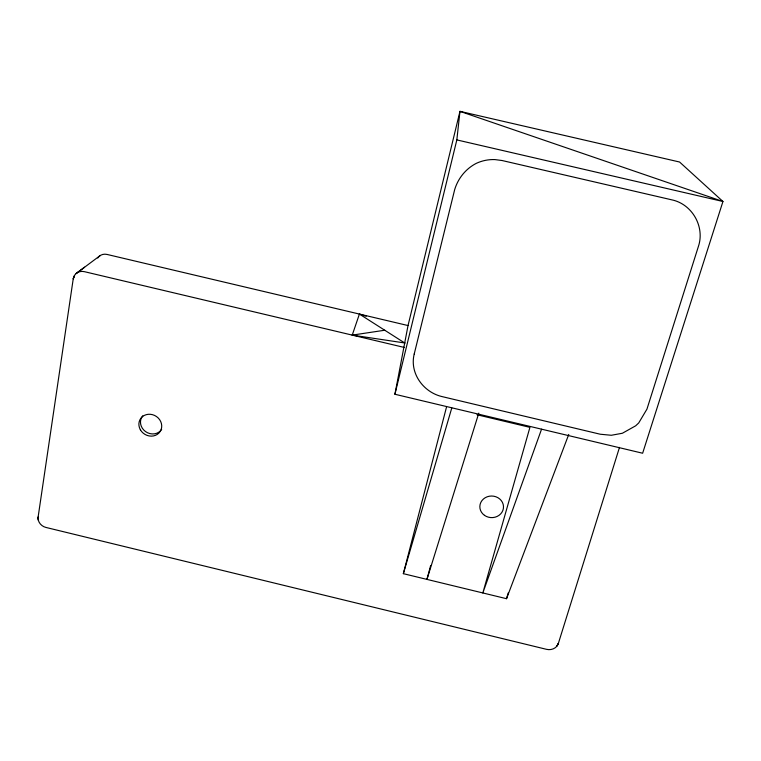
<?xml version="1.0" encoding="UTF-8"?>
<svg xmlns="http://www.w3.org/2000/svg" width="761" height="761" viewBox="0 0 761 761"><rect width="100%" height="100%" fill="white"/><g stroke="black" fill="none" stroke-linecap="round" stroke-linejoin="round"><path stroke-width="1.14" d="M619.492 447.373L558.327 643.521L556.662 646.441A9.608 8.409 1.7 0 1 546.56 649.342L45.936 527.44A9.446 8.238 31.6 0 1 38.354 520.305L38.136 516.957L73.227 278.887L74.502 275.425A10.216 9.332 44.5 0 1 84.347 271.658L404.224 347.425M456.838 139.91L459.967 111.353L679.573 162.017L722.95 201.494L642.636 453.233L394.921 394.255L408.029 325.556L459.967 111.353L722.95 201.494L456.838 139.91L394.921 394.255M568.743 434.436L506.531 598.698L403.349 573.67L446.403 407.458M430.612 565.661L426.95 579.397L478.783 413.147M73.922 276.5L73.227 278.887L74.502 275.425M403.349 573.67L451.787 407.934M506.531 598.698L508.196 592.99M405.014 343.011L352.229 335.116L359.411 314.074L366.184 316.224M541.556 429.185L482.826 592.952L529.922 427.349L476.966 414.735M557.356 645.537L558.327 643.521L556.662 646.441M76.09 273.57L100.186 255.553M77.07 272.828L84.576 267.197M352.229 335.116L384.743 330.236M408.029 325.556L107.063 254.44A9.617 8.847 45.5 0 0 97.75 258.017M359.411 314.074L404.709 342.973M38.354 520.305L38.136 516.957L38.126 519.183M161.655 429.347A11.662 10.587 31.7 0 1 145.541 431.582A11.662 10.587 31.7 0 1 142.754 415.791M414.222 353.979C409.428 372.995 423.116 391.925 441.542 396.471L600.267 434.227L611.33 435.273L622.374 433.256L635.682 425.799L638.717 422.954L646.945 409.133L698.427 246.364C705.038 226.711 692.158 204.072 671.792 199.839L502.136 160.533L494.878 159.582A39.991 39.087 -29.3 0 0 476.272 163.358C465.789 168.761 458.046 178.359 454.669 189.651L414.222 353.979M484.462 515.33A11.834 10.797 2.6 0 0 503.402 508.329A11.834 10.797 2.6 0 0 487.145 496.809A11.834 10.797 2.6 0 0 484.462 515.33M140.376 429.775A11.71 10.635 31.7 0 0 160.162 431.516A11.71 10.635 31.7 0 0 150.364 414.298A11.71 10.635 31.7 0 0 140.376 429.775"/></g></svg>
